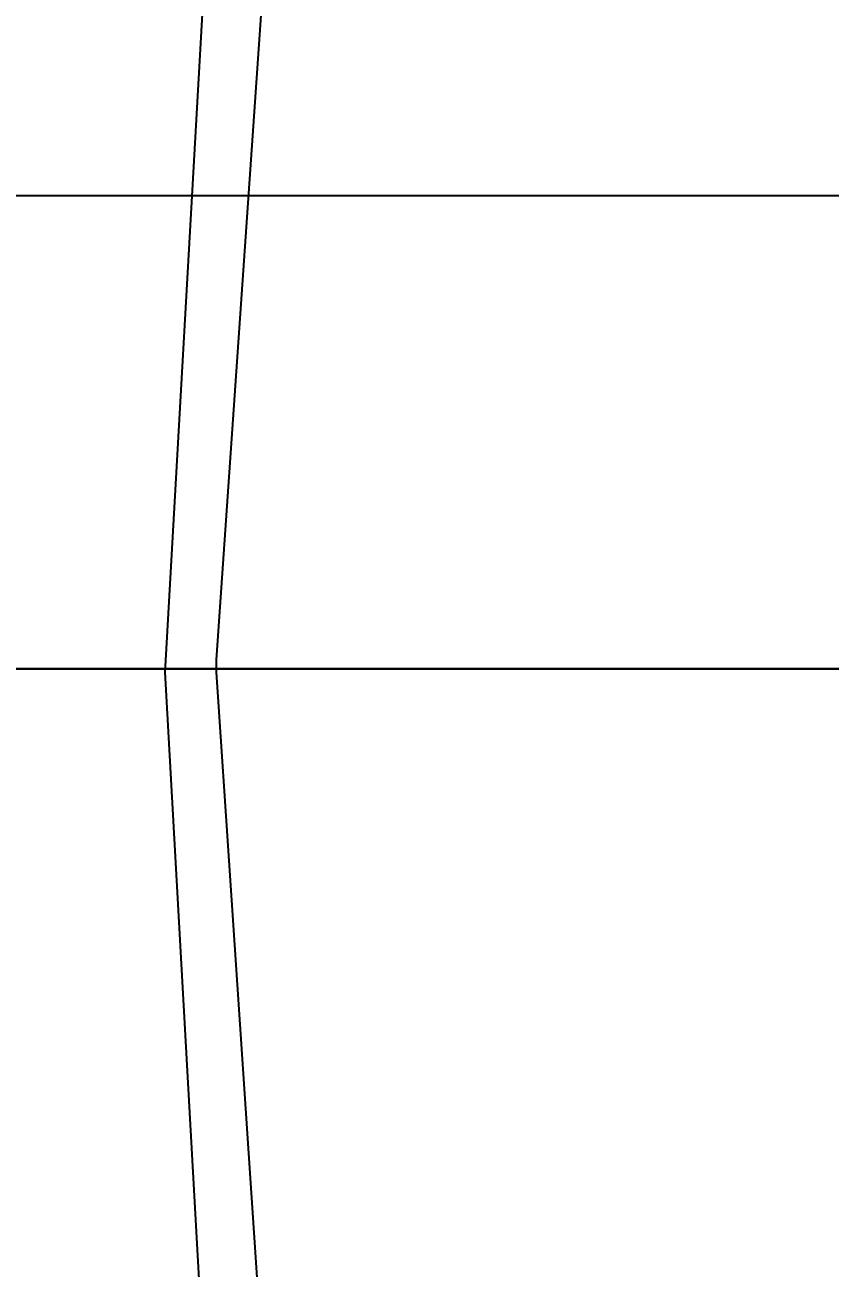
# Model space of a CAD drawing. Extents: x 11992 to 29481, y -6727 to 6811.
# Drawn here: x 19743.6 to 19784.7, y 4449.8 to 4513.3 of the extents above; entities that cross this region are included whole.
import ezdxf

# ---------------------------------------------------------------- set-up
doc = ezdxf.new("R2010")
doc.units = 0
doc.header["$MEASUREMENT"] = 0
doc.layers.get('0').update_dxf_attribs({"color": 8, "linetype": 'CONTINUOUS'})
doc.layers.get('Defpoints').update_dxf_attribs({"color": 8, "linetype": 'CONTINUOUS'})
doc.layers.add('zoylight 4标注', color=9, linetype='CONTINUOUS')
doc.layers.add('zoylight 5回路', color=4, linetype='CONTINUOUS')
doc.styles.add('CCD-DIM', font='archs.shx', dxfattribs={"width": 0.8})
doc.dimstyles.new('zoylight_DIM_40', dxfattribs={"dimscale": 40, "dimtxt": 1.9, "dimasz": 0.4, "dimexe": 0.5, "dimexo": 0.5, "dimgap": 0.5, "dimtad": 1, "dimdec": 0, "dimrnd": 5, "dimzin": 12, "dimdsep": 46, "dimtxsty": 'CCD-DIM', "dimblk": 'CCD_Dimension_Tick', "dimcen": 0.125, "dimclrd": 44, "dimclre": 44, "dimclrt": 50, "dimadec": 0, "dimazin": 0, "dimtfac": 1, "dimtdec": 0, "dimtmove": 2, "dimatfit": 3, "dimldrblk": 'CCD_Leader_Dot', "dimfxl": 0, "dimtvp": 1, "dimtolj": 1, "dimtzin": 0, "dimarcsym": 0})

# ---------------------------------------------------------------- blocks, each defined once
blk = doc.blocks.new('CCD_Dimension_Tick')
at = {"color": 0, "linetype": 'ByBlock'}
for p, q in [((-1.0906, 0), (0, 0)), ((0, 0), (1.0906, 0))]:
    blk.add_line(p, q, dxfattribs=at)
at = {"color": 0, "linetype": 'Continuous', "const_width": 0.6075}
blk.add_lwpolyline([(-0.6104, -0.6104), (0.6104, 0.6104)], dxfattribs=at)
blk = doc.blocks.new('*D51')
at = {"layer": 'Defpoints', "color": 0, "linetype": 'Continuous'}
for p in [(19109.618, 4504.542), (19109.618, 4430.548), (20098.936, 4430.548)]:
    blk.add_point(p, dxfattribs=at)
at = {"layer": 'zoylight 4标注', "color": 44, "linetype": 'Continuous', "lineweight": -2}
blk.add_line((19109.618, 4450.548), (19109.618, 4524.542), dxfattribs=at)
at = {"layer": 'zoylight 4标注', "color": 44, "lineweight": -2}
for p, q in [((20098.936, 4450.548), (20098.936, 4524.542)), ((20082.936, 4504.542), (19125.618, 4504.542))]:
    blk.add_line(p, q, dxfattribs=at)
at = {"layer": 'zoylight 4标注', "color": 44, "linetype": 'Continuous', "lineweight": -2, "xscale": 16, "yscale": 16, "zscale": 16}
for p, rotation in [((19109.618, 4504.542), 180.0000000015928), ((20098.936, 4504.542), 1.592805887185023e-09)]:
    blk.add_blockref('CCD_Dimension_Tick', p, dxfattribs=dict(at, rotation=rotation))
at = {"layer": 'zoylight 4标注', "color": 50, "linetype": 'Continuous', "insert": (19604.277, 4562.542), "char_height": 76, "attachment_point": 5, "rotation": 0, "style": 'CCD-DIM'}
blk.add_mtext('\\A1;990', dxfattribs=at)
blk = doc.blocks.new('CCD_Leader_Dot')
at = {"color": 0, "linetype": 'ByBlock'}
blk.add_line((-5, 0), (-10, 0), dxfattribs=at)
at = {"color": 0, "linetype": 'ByBlock', "const_width": 5}
blk.add_lwpolyline([(-2.5, 0, 1), (2.5, 0, 1)], format="xyb", close=True, dxfattribs=at)

msp = doc.modelspace()

# ---------------------------------------------------------------- linework, layer by layer
for p, q in [((19756.605, 4527.992, -1596.241), (19753.324, 4480.831, -1596.241)), ((19753.219, 4524.679, -1596.241), (19750.705, 4480.211, -1596.241)), ((19753.324, 4480.831, -1596.241), (19753.324, 4480.792, -1596.241)), ((19753.324, 4480.792, -1596.241), (19753.324, 4480.745, -1596.241)), ((19753.324, 4480.745, -1596.241), (19753.324, 4480.691, -1596.241)), ((19753.324, 4480.691, -1596.241), (19753.324, 4480.632, -1596.241)), ((19753.324, 4480.632, -1596.241), (19753.324, 4480.571, -1596.241)), ((19629.457, 4480.385, -1597.465), (20062.73, 4480.384, -1597.465)), ((19669.042, 4480.385, -1615.311), (20062.73, 4480.384, -1615.311)), ((19690.728, 4480.385, -1968.176), (19753.464, 4480.385, -2263.145)), ((19694.552, 4480.385, -1965.454), (19761.56, 4480.385, -2250.191)), ((19732.122, 4480.385, -1968.21), (19761.56, 4480.385, -2250.191)), ((19764.437, 4480.385, -2075.714), (19734.843, 4480.385, -1978.045)), ((19767.21, 4480.385, -2074.905), (19734.895, 4480.385, -1967.401)), ((19753.774, 4480.385, -1626.319), (19737.237, 4480.385, -1764.243)), ((19756.616, 4480.385, -1626.56), (19740.08, 4480.385, -1764.57)), ((19743.76, 4480.385, -1607.616), (19743.755, 4480.385, -1608.776)), ((19743.755, 4480.385, -1608.776), (19743.77, 4480.385, -1609.876)), ((19743.766, 4480.385, -1606.406), (19743.76, 4480.385, -1607.616)), ((19743.771, 4480.385, -1605.06), (19743.766, 4480.385, -1606.406)), ((19743.77, 4480.385, -1609.876), (19743.824, 4480.385, -1610.904)), ((19743.795, 4480.385, -1603.516), (19743.771, 4480.385, -1605.06)), ((19743.856, 4480.385, -1601.834), (19743.795, 4480.385, -1603.516)), ((19743.824, 4480.385, -1610.904), (19743.939, 4480.385, -1611.851)), ((19743.967, 4480.385, -1600.075), (19743.856, 4480.385, -1601.834)), ((19743.939, 4480.385, -1611.851), (19744.132, 4480.385, -1612.706)), ((19743.939, 4480.385, -1615.311), (19744.169, 4480.385, -1616.974)), ((19744.146, 4480.385, -1598.298), (19743.967, 4480.385, -1600.075)), ((19744.132, 4480.385, -1612.706), (19744.423, 4480.385, -1613.458)), ((19744.407, 4480.385, -1596.564), (19744.146, 4480.385, -1598.298)), ((19744.169, 4480.385, -1616.974), (19744.533, 4480.385, -1618.625)), ((19744.767, 4480.385, -1594.931), (19744.407, 4480.385, -1596.564)), ((19744.423, 4480.385, -1613.458), (19744.832, 4480.385, -1614.097)), ((19744.533, 4480.385, -1618.625), (19745.021, 4480.385, -1620.248)), ((19745.241, 4480.385, -1593.461), (19744.767, 4480.385, -1594.931)), ((19744.832, 4480.385, -1614.097), (19745.379, 4480.385, -1614.613)), ((19745.021, 4480.385, -1620.248), (19745.623, 4480.385, -1621.823)), ((19745.844, 4480.385, -1592.213), (19745.241, 4480.385, -1593.461)), ((19745.379, 4480.385, -1614.613), (19746.082, 4480.385, -1614.994)), ((19745.623, 4480.385, -1621.823), (19746.327, 4480.385, -1623.334)), ((19746.593, 4480.385, -1591.248), (19745.844, 4480.385, -1592.213)), ((19746.082, 4480.385, -1614.994), (19746.962, 4480.385, -1615.23)), ((19746.327, 4480.385, -1623.334), (19747.123, 4480.385, -1624.764)), ((19747.502, 4480.385, -1590.624), (19746.593, 4480.385, -1591.248)), ((19746.962, 4480.385, -1615.23), (19748.037, 4480.385, -1615.311)), ((19747.123, 4480.385, -1624.764), (19748, 4480.385, -1626.093)), ((19748.589, 4480.385, -1590.403), (19747.502, 4480.385, -1590.624)), ((19748, 4480.385, -1626.093), (19748.949, 4480.385, -1627.305)), ((19748.796, 4480.385, -1615.311), (19748.86, 4480.385, -1615.719)), ((19748.86, 4480.385, -1615.719), (19748.932, 4480.385, -1616.122)), ((19748.932, 4480.385, -1616.122), (19749.011, 4480.385, -1616.521)), ((19748.949, 4480.385, -1627.305), (19749.958, 4480.385, -1628.382)), ((19749.011, 4480.385, -1616.521), (19749.097, 4480.385, -1616.915)), ((19749.097, 4480.385, -1616.915), (19749.191, 4480.385, -1617.305)), ((19749.191, 4480.385, -1617.305), (19749.291, 4480.385, -1617.688)), ((19749.291, 4480.385, -1617.688), (19749.397, 4480.385, -1618.067)), ((19749.397, 4480.385, -1618.067), (19749.51, 4480.385, -1618.439)), ((19749.51, 4480.385, -1618.439), (19749.629, 4480.385, -1618.804)), ((19749.629, 4480.385, -1618.804), (19749.753, 4480.385, -1619.163)), ((19749.753, 4480.385, -1619.163), (19749.883, 4480.385, -1619.514)), ((19749.883, 4480.385, -1619.514), (19750.018, 4480.385, -1619.858)), ((19749.958, 4480.385, -1628.382), (19751.016, 4480.385, -1629.306)), ((19750.018, 4480.385, -1619.858), (19750.263, 4480.385, -1620.425)), ((19750.263, 4480.385, -1620.425), (19750.522, 4480.385, -1620.969)), ((19750.522, 4480.385, -1620.969), (19750.794, 4480.385, -1621.491)), ((19750.705, 4480.211, -1596.241), (19753.195, 4435.733, -1596.241)), ((19750.838, 4480.385, -2270.83), (19750.759, 4480.385, -2272.033)), ((19750.759, 4480.385, -2272.033), (19750.838, 4480.385, -2273.251)), ((19750.794, 4480.385, -1621.491), (19751.078, 4480.385, -1621.99)), ((19751.067, 4480.385, -2269.676), (19750.838, 4480.385, -2270.83)), ((19750.838, 4480.385, -2273.251), (19751.067, 4480.385, -2274.419)), ((19751.016, 4480.385, -1629.306), (19752.114, 4480.385, -1630.059)), ((19751.437, 4480.385, -2268.58), (19751.067, 4480.385, -2269.676)), ((19751.067, 4480.385, -2274.419), (19751.437, 4480.385, -2275.525)), ((19751.078, 4480.385, -1621.99), (19751.373, 4480.385, -1622.466)), ((19751.373, 4480.385, -1622.466), (19751.677, 4480.385, -1622.918)), ((19751.936, 4480.385, -2267.554), (19751.437, 4480.385, -2268.58)), ((19751.437, 4480.385, -2275.525), (19751.936, 4480.385, -2276.56)), ((19751.677, 4480.385, -1622.918), (19751.988, 4480.385, -1623.347)), ((19752.556, 4480.385, -2266.609), (19751.936, 4480.385, -2267.554)), ((19751.936, 4480.385, -2276.56), (19752.556, 4480.385, -2277.512)), ((19751.988, 4480.385, -1623.347), (19752.306, 4480.385, -1623.75)), ((19752.114, 4480.385, -1630.059), (19753.24, 4480.385, -1630.625)), ((19752.306, 4480.385, -1623.75), (19752.63, 4480.385, -1624.129)), ((19753.285, 4480.385, -2265.754), (19752.556, 4480.385, -2266.609)), ((19752.556, 4480.385, -2277.512), (19753.285, 4480.385, -2278.372)), ((19752.63, 4480.385, -1624.129), (19752.957, 4480.385, -1624.483)), ((19752.957, 4480.385, -1624.483), (19753.287, 4480.385, -1624.811)), ((19754.113, 4480.385, -2265.002), (19753.285, 4480.385, -2265.754)), ((19753.285, 4480.385, -2278.372), (19754.113, 4480.385, -2279.128)), ((19753.287, 4480.385, -1624.811), (19753.618, 4480.385, -1625.112)), ((19753.324, 4480.571, -1596.241), (19753.324, 4480.509, -1596.241)), ((19753.324, 4480.509, -1596.241), (19753.324, 4480.447, -1596.241)), ((19753.324, 4480.447, -1596.241), (19753.324, 4480.387, -1596.241)), ((19753.324, 4480.387, -1596.241), (19753.324, 4480.333, -1596.241)), ((19753.324, 4480.333, -1596.241), (19753.324, 4480.284, -1596.241)), ((19753.324, 4480.284, -1596.241), (19753.324, 4480.243, -1596.241)), ((19753.324, 4480.243, -1596.241), (19753.324, 4480.211, -1596.241)), ((19753.324, 4480.211, -1596.241), (19756.5, 4433.026, -1596.241)), ((19776.58, 4480.384, -2430.508), (19753.464, 4480.384, -2430.508)), ((19753.464, 4480.384, -2430.508), (19753.464, 4480.384, -2440.429)), ((19775.909, 4480.384, -2440.429), (19753.464, 4480.384, -2440.429)), ((19753.595, 4480.385, -1607.616), (19753.59, 4480.385, -1608.776)), ((19753.59, 4480.385, -1608.776), (19753.605, 4480.385, -1609.876)), ((19753.601, 4480.385, -1606.406), (19753.595, 4480.385, -1607.616)), ((19753.606, 4480.385, -1605.06), (19753.601, 4480.385, -1606.406)), ((19753.605, 4480.385, -1609.876), (19753.661, 4480.385, -1610.904)), ((19753.631, 4480.385, -1603.516), (19753.606, 4480.385, -1605.06)), ((19753.618, 4480.385, -1625.112), (19753.656, 4480.385, -1625.134)), ((19753.691, 4480.385, -1601.834), (19753.631, 4480.385, -1603.516)), ((19753.656, 4480.385, -1625.134), (19753.693, 4480.385, -1625.156)), ((19753.661, 4480.385, -1610.904), (19753.776, 4480.385, -1611.851)), ((19753.804, 4480.385, -1600.075), (19753.691, 4480.385, -1601.834)), ((19753.693, 4480.385, -1625.156), (19753.729, 4480.385, -1625.177)), ((19753.729, 4480.385, -1625.177), (19753.764, 4480.385, -1625.199)), ((19753.764, 4480.385, -1625.199), (19753.798, 4480.385, -1625.222)), ((19753.802, 4480.385, -1626.076), (19753.774, 4480.385, -1626.319)), ((19753.776, 4480.385, -1611.851), (19753.97, 4480.385, -1612.706)), ((19753.798, 4480.385, -1625.222), (19753.832, 4480.385, -1625.244)), ((19753.858, 4480.385, -1625.834), (19753.802, 4480.385, -1626.076)), ((19753.983, 4480.385, -1598.298), (19753.804, 4480.385, -1600.075)), ((19753.832, 4480.385, -1625.244), (19753.865, 4480.385, -1625.267)), ((19753.941, 4480.385, -1625.594), (19753.858, 4480.385, -1625.834)), ((19753.865, 4480.385, -1625.267), (19753.898, 4480.385, -1625.29)), ((19753.898, 4480.385, -1625.29), (19753.931, 4480.385, -1625.314)), ((19753.931, 4480.385, -1625.314), (19753.964, 4480.385, -1625.338)), ((19754.047, 4480.385, -1625.358), (19753.941, 4480.385, -1625.594)), ((19753.964, 4480.385, -1625.338), (19753.998, 4480.385, -1625.362)), ((19753.97, 4480.385, -1612.706), (19754.262, 4480.385, -1613.458)), ((19754.245, 4480.385, -1596.564), (19753.983, 4480.385, -1598.298)), ((19753.998, 4480.385, -1625.362), (19754.032, 4480.385, -1625.388)), ((19754.175, 4480.385, -1625.13), (19754.047, 4480.385, -1625.358)), ((19755.031, 4480.385, -2264.362), (19754.113, 4480.385, -2265.002)), ((19754.113, 4480.385, -2279.128), (19755.031, 4480.385, -2279.77)), ((19754.323, 4480.385, -1624.912), (19754.175, 4480.385, -1625.13)), ((19754.606, 4480.385, -1594.931), (19754.245, 4480.385, -1596.564)), ((19754.262, 4480.385, -1613.458), (19754.673, 4480.385, -1614.097)), ((19754.487, 4480.385, -1624.707), (19754.323, 4480.385, -1624.912)), ((19754.666, 4480.385, -1624.516), (19754.487, 4480.385, -1624.707)), ((19755.082, 4480.385, -1593.461), (19754.606, 4480.385, -1594.931)), ((19754.856, 4480.385, -1624.344), (19754.666, 4480.385, -1624.516)), ((19754.673, 4480.385, -1614.097), (19755.222, 4480.385, -1614.613)), ((19755.057, 4480.385, -1624.192), (19754.856, 4480.385, -1624.344)), ((19756.028, 4480.385, -2263.845), (19755.031, 4480.385, -2264.362)), ((19755.031, 4480.385, -2279.77), (19756.028, 4480.385, -2280.288)), ((19755.265, 4480.385, -1624.062), (19755.057, 4480.385, -1624.192)), ((19755.687, 4480.385, -1592.213), (19755.082, 4480.385, -1593.461)), ((19755.222, 4480.385, -1614.613), (19755.928, 4480.385, -1614.994)), ((19755.479, 4480.385, -1623.958), (19755.265, 4480.385, -1624.062)), ((19755.845, 4480.385, -1623.827), (19755.479, 4480.385, -1623.958)), ((19756.439, 4480.385, -1591.248), (19755.687, 4480.385, -1592.213)), ((19756.215, 4480.385, -1623.749), (19755.845, 4480.385, -1623.827)), ((19755.928, 4480.385, -1614.994), (19756.811, 4480.385, -1615.23)), ((19757.093, 4480.385, -2263.463), (19756.028, 4480.385, -2263.845)), ((19756.028, 4480.385, -2280.288), (19757.093, 4480.385, -2280.671)), ((19756.047, 4480.385, -1631.503), (19757.857, 4480.385, -1631.655)), ((19756.586, 4480.385, -1623.724), (19756.215, 4480.385, -1623.749)), ((19757.352, 4480.385, -1590.624), (19756.439, 4480.385, -1591.248)), ((19756.954, 4480.385, -1623.749), (19756.586, 4480.385, -1623.724)), ((19756.616, 4480.385, -1626.56), (19757.071, 4480.385, -1626.584)), ((19756.811, 4480.385, -1615.23), (19757.891, 4480.385, -1615.311)), ((19757.313, 4480.385, -1623.822), (19756.954, 4480.385, -1623.749)), ((19757.071, 4480.385, -1626.584), (19757.484, 4480.385, -1626.597)), ((19758.217, 4480.385, -2263.226), (19757.093, 4480.385, -2263.463)), ((19757.093, 4480.385, -2280.671), (19758.217, 4480.385, -2280.908)), ((19757.66, 4480.385, -1623.941), (19757.313, 4480.385, -1623.822)), ((19758.442, 4480.385, -1590.403), (19757.352, 4480.385, -1590.624)), ((19757.484, 4480.385, -1626.597), (19757.858, 4480.385, -1626.599)), ((19757.99, 4480.385, -1624.105), (19757.66, 4480.385, -1623.941)), ((19757.857, 4480.385, -1631.655), (19759.631, 4480.385, -1631.471)), ((19757.858, 4480.385, -1626.599), (19758.197, 4480.385, -1626.59)), ((19758.299, 4480.385, -1624.312), (19757.99, 4480.385, -1624.105)), ((19758.197, 4480.385, -1626.59), (19758.506, 4480.385, -1626.569)), ((19759.389, 4480.385, -2263.145), (19758.217, 4480.385, -2263.226)), ((19758.217, 4480.385, -2280.908), (19759.389, 4480.384, -2280.99)), ((19758.582, 4480.385, -1624.559), (19758.299, 4480.385, -1624.312)), ((19758.413, 4480.385, -2262.714), (19758.391, 4480.385, -2263.145)), ((19758.439, 4480.385, -2262.284), (19758.413, 4480.385, -2262.714)), ((19758.468, 4480.385, -2261.855), (19758.439, 4480.385, -2262.284)), ((19758.5, 4480.385, -2261.427), (19758.468, 4480.385, -2261.855)), ((19758.535, 4480.385, -2261.002), (19758.5, 4480.385, -2261.427)), ((19758.506, 4480.385, -1626.569), (19758.788, 4480.385, -1626.538)), ((19758.573, 4480.385, -2260.578), (19758.535, 4480.385, -2261.002)), ((19758.615, 4480.385, -2260.158), (19758.573, 4480.385, -2260.578)), ((19758.835, 4480.385, -1624.845), (19758.582, 4480.385, -1624.559)), ((19758.659, 4480.385, -2259.741), (19758.615, 4480.385, -2260.158)), ((19758.708, 4480.385, -2259.327), (19758.659, 4480.385, -2259.741)), ((19815.097, 4480.384, -1965.884), (19758.683, 4480.385, -1631.59)), ((19758.759, 4480.385, -2258.918), (19758.708, 4480.385, -2259.327)), ((19758.814, 4480.385, -2258.514), (19758.759, 4480.385, -2258.918)), ((19758.788, 4480.385, -1626.538), (19759.048, 4480.385, -1626.496)), ((19758.872, 4480.385, -2258.115), (19758.814, 4480.385, -2258.514)), ((19759.054, 4480.385, -1625.168), (19758.835, 4480.385, -1624.845)), ((19758.935, 4480.385, -2257.739), (19758.872, 4480.385, -2258.115)), ((19759.002, 4480.385, -2257.368), (19758.935, 4480.385, -2257.739)), ((19759.074, 4480.385, -2257.003), (19759.002, 4480.385, -2257.368)), ((19759.048, 4480.385, -1626.496), (19759.289, 4480.385, -1626.443)), ((19759.235, 4480.385, -1625.526), (19759.054, 4480.385, -1625.168)), ((19759.151, 4480.385, -2256.642), (19759.074, 4480.385, -2257.003)), ((19759.23, 4480.385, -2256.287), (19759.151, 4480.385, -2256.642)), ((19759.314, 4480.385, -2255.936), (19759.23, 4480.385, -2256.287)), ((19759.562, 4480.385, -1626.353), (19759.235, 4480.385, -1625.526)), ((19759.289, 4480.385, -1626.443), (19759.515, 4480.385, -1626.38)), ((19759.401, 4480.385, -2255.589), (19759.314, 4480.385, -2255.936)), ((20062.73, 4480.384, -2263.145), (19759.389, 4480.385, -2263.145)), ((20097.06, 4480.384, -2280.99), (19759.389, 4480.384, -2280.99)), ((19759.49, 4480.385, -2255.246), (19759.401, 4480.385, -2255.589)), ((19759.582, 4480.385, -2254.908), (19759.49, 4480.385, -2255.246)), ((19759.515, 4480.385, -1626.38), (19759.731, 4480.385, -1626.307)), ((19759.677, 4480.385, -2254.572), (19759.582, 4480.385, -2254.908)), ((19759.631, 4480.385, -1631.471), (19761.351, 4480.385, -1630.969)), ((19759.773, 4480.385, -2254.241), (19759.677, 4480.385, -2254.572)), ((19759.731, 4480.385, -1626.307), (19759.941, 4480.385, -1626.223)), ((19759.872, 4480.385, -2253.912), (19759.773, 4480.385, -2254.241)), ((19759.977, 4480.385, -2253.572), (19759.872, 4480.385, -2253.912)), ((19759.941, 4480.385, -1626.223), (19760.147, 4480.385, -1626.129)), ((19760.089, 4480.385, -2253.239), (19759.977, 4480.385, -2253.572)), ((19760.206, 4480.385, -2252.914), (19760.089, 4480.385, -2253.239)), ((19760.147, 4480.385, -1626.129), (19760.435, 4480.385, -1625.983)), ((19760.329, 4480.385, -2252.595), (19760.206, 4480.385, -2252.914)), ((19760.458, 4480.385, -2252.282), (19760.329, 4480.385, -2252.595)), ((19760.435, 4480.385, -1625.983), (19760.722, 4480.385, -1625.821)), ((19760.593, 4480.385, -2251.974), (19760.458, 4480.385, -2252.282)), ((19760.736, 4480.385, -2251.67), (19760.593, 4480.385, -2251.974)), ((19760.722, 4480.385, -1625.821), (19761.008, 4480.385, -1625.643)), ((19760.885, 4480.385, -2251.37), (19760.736, 4480.385, -2251.67)), ((19761.042, 4480.385, -2251.073), (19760.885, 4480.385, -2251.37)), ((19761.008, 4480.385, -1625.643), (19761.292, 4480.385, -1625.448)), ((19761.206, 4480.385, -2250.777), (19761.042, 4480.385, -2251.073)), ((19761.379, 4480.385, -2250.484), (19761.206, 4480.385, -2250.777)), ((19761.292, 4480.385, -1625.448), (19761.573, 4480.385, -1625.236)), ((19761.351, 4480.385, -1630.969), (19762.998, 4480.385, -1630.168)), ((19761.56, 4480.385, -2250.191), (19761.379, 4480.385, -2250.484)), ((19817.749, 4480.384, -1964.696), (19761.457, 4480.385, -1630.917)), ((19761.659, 4480.385, -2250.052), (19761.56, 4480.385, -2250.191)), ((19761.573, 4480.385, -1625.236), (19761.852, 4480.385, -1625.007)), ((19761.76, 4480.385, -2249.911), (19761.659, 4480.385, -2250.052)), ((19761.863, 4480.385, -2249.769), (19761.76, 4480.385, -2249.911)), ((19761.852, 4480.385, -1625.007), (19762.129, 4480.385, -1624.761)), ((19761.968, 4480.385, -2249.627), (19761.863, 4480.385, -2249.769)), ((19762.075, 4480.384, -2249.486), (19761.968, 4480.385, -2249.627)), ((19762.186, 4480.384, -2249.347), (19762.075, 4480.384, -2249.486)), ((19762.129, 4480.385, -1624.761), (19762.402, 4480.385, -1624.496)), ((19762.301, 4480.384, -2249.211), (19762.186, 4480.384, -2249.347)), ((19762.421, 4480.384, -2249.078), (19762.301, 4480.384, -2249.211)), ((19762.402, 4480.385, -1624.496), (19762.671, 4480.385, -1624.213)), ((19762.546, 4480.384, -2248.951), (19762.421, 4480.384, -2249.078)), ((19762.676, 4480.384, -2248.829), (19762.546, 4480.384, -2248.951)), ((19762.671, 4480.385, -1624.213), (19762.937, 4480.385, -1623.912)), ((19762.812, 4480.384, -2248.713), (19762.676, 4480.384, -2248.829)), ((19762.955, 4480.384, -2248.606), (19762.812, 4480.384, -2248.713)), ((19762.937, 4480.385, -1623.912), (19763.198, 4480.385, -1623.592)), ((19762.995, 4480.384, -2248.54), (19762.955, 4480.384, -2248.606)), ((19763.038, 4480.384, -2248.479), (19762.995, 4480.384, -2248.54)), ((19762.998, 4480.385, -1630.168), (19764.556, 4480.385, -1629.088)), ((19763.082, 4480.384, -2248.423), (19763.038, 4480.384, -2248.479)), ((19763.129, 4480.384, -2248.372), (19763.082, 4480.384, -2248.423)), ((19763.168, 4480.384, -2262.439), (19763.127, 4480.384, -2263.145)), ((19763.176, 4480.384, -2248.324), (19763.129, 4480.384, -2248.372)), ((19763.229, 4480.384, -2261.705), (19763.168, 4480.384, -2262.439)), ((19763.224, 4480.384, -2248.279), (19763.176, 4480.384, -2248.324)), ((19763.198, 4480.385, -1623.592), (19763.455, 4480.385, -1623.253)), ((19763.273, 4480.384, -2248.238), (19763.224, 4480.384, -2248.279)), ((19763.309, 4480.384, -2260.955), (19763.229, 4480.384, -2261.705)), ((19763.321, 4480.384, -2248.198), (19763.273, 4480.384, -2248.238)), ((19763.405, 4480.384, -2260.197), (19763.309, 4480.384, -2260.955)), ((19763.369, 4480.384, -2248.161), (19763.321, 4480.384, -2248.198)), ((19763.416, 4480.384, -2248.125), (19763.369, 4480.384, -2248.161)), ((19763.515, 4480.384, -2259.442), (19763.405, 4480.384, -2260.197)), ((19763.462, 4480.384, -2248.09), (19763.416, 4480.384, -2248.125)), ((19763.448, 4480.385, -1607.616), (19763.443, 4480.385, -1608.776)), ((19763.443, 4480.385, -1608.776), (19763.458, 4480.385, -1609.876)), ((19763.455, 4480.385, -1606.406), (19763.448, 4480.385, -1607.616)), ((19763.459, 4480.385, -1605.06), (19763.455, 4480.385, -1606.406)), ((19763.455, 4480.385, -1623.253), (19763.715, 4480.385, -1622.899)), ((19763.458, 4480.385, -1609.876), (19763.513, 4480.385, -1610.904)), ((19763.483, 4480.385, -1603.516), (19763.459, 4480.385, -1605.06)), ((19763.506, 4480.384, -2248.056), (19763.462, 4480.384, -2248.09)), ((19763.542, 4480.385, -1601.834), (19763.483, 4480.385, -1603.516)), ((19763.513, 4480.385, -1610.904), (19763.627, 4480.385, -1611.851)), ((19763.638, 4480.384, -2258.701), (19763.515, 4480.384, -2259.442)), ((19763.652, 4480.385, -1600.075), (19763.542, 4480.385, -1601.834)), ((19763.627, 4480.385, -1611.851), (19763.82, 4480.385, -1612.706)), ((19763.771, 4480.384, -2257.982), (19763.638, 4480.384, -2258.701)), ((19763.828, 4480.385, -1598.298), (19763.652, 4480.385, -1600.075)), ((19763.715, 4480.385, -1622.899), (19763.969, 4480.385, -1622.528)), ((19763.912, 4480.384, -2257.296), (19763.771, 4480.384, -2257.982)), ((19763.82, 4480.385, -1612.706), (19764.112, 4480.385, -1613.458)), ((19764.087, 4480.385, -1596.564), (19763.828, 4480.385, -1598.298)), ((19764.06, 4480.384, -2256.653), (19763.912, 4480.384, -2257.296)), ((19763.969, 4480.385, -1622.528), (19764.216, 4480.385, -1622.141)), ((19764.212, 4480.384, -2256.063), (19764.06, 4480.384, -2256.653)), ((19764.445, 4480.385, -1594.931), (19764.087, 4480.385, -1596.564)), ((19764.112, 4480.385, -1613.458), (19764.521, 4480.385, -1614.097)), ((19764.367, 4480.384, -2255.537), (19764.212, 4480.384, -2256.063)), ((19764.216, 4480.385, -1622.141), (19764.456, 4480.385, -1621.737)), ((19764.523, 4480.384, -2255.083), (19764.367, 4480.384, -2255.537)), ((19812.702, 4480.384, -2252.947), (19764.402, 4480.385, -2075.611)), ((19764.917, 4480.385, -1593.461), (19764.445, 4480.385, -1594.931)), ((19764.456, 4480.385, -1621.737), (19764.688, 4480.385, -1621.317)), ((19764.521, 4480.385, -1614.097), (19765.067, 4480.385, -1614.613)), ((19764.523, 4480.384, -2255.083), (19764.65, 4480.384, -2255.397)), ((19764.556, 4480.385, -1629.088), (19766.006, 4480.385, -1627.748)), ((19764.65, 4480.384, -2255.397), (19764.813, 4480.384, -2255.684)), ((19764.688, 4480.385, -1621.317), (19764.91, 4480.385, -1620.882)), ((19764.813, 4480.384, -2255.684), (19765.009, 4480.384, -2255.94)), ((19764.91, 4480.385, -1620.882), (19765.122, 4480.385, -1620.432)), ((19765.518, 4480.385, -1592.213), (19764.917, 4480.385, -1593.461)), ((19765.009, 4480.384, -2255.94), (19765.234, 4480.384, -2256.165)), ((19765.067, 4480.385, -1614.613), (19765.771, 4480.385, -1614.994)), ((19765.122, 4480.385, -1620.432), (19765.324, 4480.385, -1619.968)), ((19765.234, 4480.384, -2256.165), (19765.483, 4480.384, -2256.357)), ((19765.324, 4480.385, -1619.968), (19765.513, 4480.385, -1619.491)), ((19765.483, 4480.384, -2256.357), (19765.754, 4480.384, -2256.513)), ((19765.513, 4480.385, -1619.491), (19765.691, 4480.385, -1619)), ((19766.265, 4480.385, -1591.248), (19765.518, 4480.385, -1592.213)), ((19765.691, 4480.385, -1619), (19765.854, 4480.385, -1618.497)), ((19765.754, 4480.384, -2256.513), (19766.042, 4480.384, -2256.632)), ((19765.771, 4480.385, -1614.994), (19766.65, 4480.385, -1615.23)), ((19766.013, 4480.384, -2246.906), (19765.832, 4480.384, -2246.953)), ((19765.854, 4480.385, -1618.497), (19766.004, 4480.385, -1617.982)), ((19766.004, 4480.385, -1617.982), (19766.067, 4480.385, -1617.772)), ((19766.006, 4480.385, -1627.748), (19767.33, 4480.385, -1626.167)), ((19766.194, 4480.384, -2246.867), (19766.013, 4480.384, -2246.906)), ((19766.042, 4480.384, -2256.632), (19766.343, 4480.384, -2256.711)), ((19766.067, 4480.385, -1617.772), (19766.129, 4480.385, -1617.558)), ((19766.129, 4480.385, -1617.558), (19766.188, 4480.385, -1617.339)), ((19766.188, 4480.385, -1617.339), (19766.245, 4480.385, -1617.117)), ((19766.375, 4480.384, -2246.836), (19766.194, 4480.384, -2246.867)), ((19766.245, 4480.385, -1617.117), (19766.3, 4480.385, -1616.892)), ((19767.174, 4480.385, -1590.624), (19766.265, 4480.385, -1591.248)), ((19766.3, 4480.385, -1616.892), (19766.353, 4480.385, -1616.666)), ((19766.343, 4480.384, -2256.711), (19766.654, 4480.384, -2256.75)), ((19766.353, 4480.385, -1616.666), (19766.403, 4480.385, -1616.438)), ((19766.557, 4480.384, -2246.813), (19766.375, 4480.384, -2246.836)), ((19766.403, 4480.385, -1616.438), (19766.452, 4480.385, -1616.21)), ((19766.452, 4480.385, -1616.21), (19766.498, 4480.385, -1615.983)), ((19766.498, 4480.385, -1615.983), (19766.542, 4480.385, -1615.757)), ((19766.542, 4480.385, -1615.757), (19766.584, 4480.385, -1615.533)), ((19767.107, 4480.384, -2251.73), (19766.555, 4480.384, -2251.913)), ((19766.74, 4480.384, -2246.797), (19766.557, 4480.384, -2246.813)), ((19766.584, 4480.385, -1615.533), (19766.624, 4480.385, -1615.311)), ((19766.65, 4480.385, -1615.23), (19767.726, 4480.385, -1615.311)), ((19766.654, 4480.384, -2256.75), (19766.971, 4480.384, -2256.745)), ((19766.923, 4480.384, -2246.789), (19766.74, 4480.384, -2246.797)), ((19767.108, 4480.384, -2246.788), (19766.923, 4480.384, -2246.789)), ((19766.971, 4480.384, -2256.745), (19767.289, 4480.384, -2256.695)), ((19767.657, 4480.384, -2251.793), (19767.107, 4480.384, -2251.73)), ((19767.294, 4480.384, -2246.795), (19767.108, 4480.384, -2246.788)), ((19768.26, 4480.385, -1590.403), (19767.174, 4480.385, -1590.624)), ((19815.337, 4480.384, -2251.776), (19767.21, 4480.385, -2074.905)), ((19767.244, 4480.385, -2075.473), (19767.244, 4480.385, -2075.49)), ((19767.244, 4480.385, -2075.439), (19767.244, 4480.385, -2075.473)), ((19767.289, 4480.384, -2256.695), (19767.606, 4480.384, -2256.599)), ((19767.481, 4480.384, -2246.807), (19767.294, 4480.384, -2246.795)), ((19767.33, 4480.385, -1626.167), (19768.51, 4480.385, -1624.363)), ((19767.67, 4480.384, -2246.827), (19767.481, 4480.384, -2246.807)), ((19767.606, 4480.384, -2256.599), (19767.822, 4480.384, -2256.5)), ((19768.199, 4480.384, -2252.089), (19767.657, 4480.384, -2251.793)), ((19767.861, 4480.384, -2246.852), (19767.67, 4480.384, -2246.827)), ((19767.822, 4480.384, -2256.5), (19768.028, 4480.384, -2256.378)), ((19768.054, 4480.384, -2246.884), (19767.861, 4480.384, -2246.852)), ((19768.028, 4480.384, -2256.378), (19768.224, 4480.384, -2256.234)), ((19768.297, 4480.384, -2246.922), (19768.054, 4480.384, -2246.884)), ((19768.726, 4480.384, -2252.605), (19768.199, 4480.384, -2252.089)), ((19768.224, 4480.384, -2256.234), (19768.407, 4480.384, -2256.071)), ((19768.535, 4480.384, -2246.97), (19768.297, 4480.384, -2246.922)), ((19768.407, 4480.384, -2256.071), (19768.576, 4480.384, -2255.89)), ((19768.51, 4480.385, -1624.363), (19769.528, 4480.385, -1622.357)), ((19768.767, 4480.384, -2247.025), (19768.535, 4480.384, -2246.97)), ((19768.576, 4480.384, -2255.89), (19768.728, 4480.384, -2255.695)), ((19769.232, 4480.384, -2253.329), (19768.726, 4480.384, -2252.605)), ((19768.728, 4480.384, -2255.695), (19768.862, 4480.384, -2255.486)), ((19768.993, 4480.384, -2247.088), (19768.767, 4480.384, -2247.025)), ((19768.862, 4480.384, -2255.486), (19768.975, 4480.384, -2255.267)), ((19768.975, 4480.384, -2255.267), (19769.067, 4480.384, -2255.039)), ((19769.214, 4480.384, -2247.159), (19768.993, 4480.384, -2247.088)), ((19769.067, 4480.384, -2255.039), (19769.135, 4480.384, -2254.805)), ((19769.135, 4480.384, -2254.805), (19769.177, 4480.384, -2254.566)), ((19769.177, 4480.384, -2254.566), (19769.191, 4480.384, -2254.325)), ((19769.225, 4480.384, -2253.291), (19769.191, 4480.384, -2254.325)), ((19769.43, 4480.384, -2247.237), (19769.214, 4480.384, -2247.159)), ((19769.71, 4480.384, -2254.248), (19769.232, 4480.384, -2253.329)), ((19769.639, 4480.384, -2247.322), (19769.43, 4480.384, -2247.237)), ((19769.528, 4480.385, -1622.357), (19770.366, 4480.385, -1620.167)), ((19769.841, 4480.384, -2247.415), (19769.639, 4480.384, -2247.322)), ((19770.153, 4480.384, -2255.349), (19769.71, 4480.384, -2254.248)), ((19770.038, 4480.384, -2247.514), (19769.841, 4480.384, -2247.415)), ((19770.227, 4480.384, -2247.619), (19770.038, 4480.384, -2247.514)), ((19770.557, 4480.384, -2256.619), (19770.153, 4480.384, -2255.349)), ((19770.41, 4480.384, -2247.731), (19770.227, 4480.384, -2247.619)), ((19770.366, 4480.385, -1620.167), (19771.006, 4480.385, -1617.812)), ((19770.586, 4480.384, -2247.849), (19770.41, 4480.384, -2247.731)), ((19770.913, 4480.384, -2258.047), (19770.557, 4480.384, -2256.619)), ((19770.854, 4480.384, -2248.009), (19770.586, 4480.384, -2247.849)), ((19771.106, 4480.384, -2248.18), (19770.854, 4480.384, -2248.009)), ((19771.216, 4480.384, -2259.619), (19770.913, 4480.384, -2258.047)), ((19771.006, 4480.385, -1617.812), (19771.43, 4480.385, -1615.311)), ((19771.343, 4480.384, -2248.361), (19771.106, 4480.384, -2248.18)), ((19771.46, 4480.384, -2261.322), (19771.216, 4480.384, -2259.619)), ((19771.567, 4480.384, -2248.55), (19771.343, 4480.384, -2248.361)), ((19771.637, 4480.384, -2263.145), (19771.46, 4480.384, -2261.322)), ((19771.779, 4480.384, -2248.747), (19771.567, 4480.384, -2248.55)), ((19771.689, 4480.385, -2132.438), (19771.789, 4480.385, -2132.471)), ((19771.689, 4480.385, -2132.438), (19771.789, 4480.385, -2132.471)), ((19771.979, 4480.384, -2248.951), (19771.779, 4480.384, -2248.747)), ((19771.789, 4480.385, -2132.471), (19771.901, 4480.385, -2132.501)), ((19771.789, 4480.385, -2132.471), (19771.901, 4480.385, -2132.501)), ((19771.901, 4480.385, -2132.501), (19772.021, 4480.385, -2132.528)), ((19771.901, 4480.385, -2132.501), (19772.021, 4480.385, -2132.528)), ((19771.999, 4480.385, -2122.904), (19771.913, 4480.385, -2122.93)), ((19771.999, 4480.385, -2122.904), (19771.913, 4480.385, -2122.93)), ((19772.169, 4480.384, -2249.16), (19771.979, 4480.384, -2248.951)), ((19772.094, 4480.385, -2122.878), (19771.999, 4480.385, -2122.904)), ((19772.094, 4480.385, -2122.878), (19771.999, 4480.385, -2122.904)), ((19772.021, 4480.385, -2132.528), (19772.148, 4480.385, -2132.552)), ((19772.021, 4480.385, -2132.528), (19772.148, 4480.385, -2132.552)), ((19772.196, 4480.385, -2122.853), (19772.094, 4480.385, -2122.878)), ((19772.196, 4480.385, -2122.853), (19772.094, 4480.385, -2122.878)), ((19772.148, 4480.385, -2132.552), (19772.279, 4480.385, -2132.574)), ((19772.148, 4480.385, -2132.552), (19772.279, 4480.385, -2132.574)), ((19772.349, 4480.384, -2249.374), (19772.169, 4480.384, -2249.16)), ((19772.302, 4480.385, -2122.83), (19772.196, 4480.385, -2122.853)), ((19772.302, 4480.385, -2122.83), (19772.196, 4480.385, -2122.853)), ((19772.279, 4480.385, -2132.574), (19772.412, 4480.385, -2132.593)), ((19772.279, 4480.385, -2132.574), (19772.412, 4480.385, -2132.593)), ((19772.412, 4480.385, -2122.808), (19772.302, 4480.385, -2122.83)), ((19772.412, 4480.385, -2122.808), (19772.302, 4480.385, -2122.83)), ((19772.521, 4480.384, -2249.592), (19772.349, 4480.384, -2249.374)), ((19772.524, 4480.385, -2122.787), (19772.412, 4480.385, -2122.808)), ((19772.412, 4480.385, -2132.593), (19772.545, 4480.385, -2132.609)), ((19772.524, 4480.385, -2122.787), (19772.412, 4480.385, -2122.808)), ((19772.412, 4480.385, -2132.593), (19772.545, 4480.385, -2132.609)), ((19772.686, 4480.384, -2249.813), (19772.521, 4480.384, -2249.592)), ((19772.636, 4480.385, -2122.769), (19772.524, 4480.385, -2122.787)), ((19772.636, 4480.385, -2122.769), (19772.524, 4480.385, -2122.787)), ((19772.545, 4480.385, -2132.609), (19772.676, 4480.385, -2132.622)), ((19772.545, 4480.385, -2132.609), (19772.676, 4480.385, -2132.622)), ((19772.746, 4480.385, -2122.753), (19772.636, 4480.385, -2122.769)), ((19772.746, 4480.385, -2122.753), (19772.636, 4480.385, -2122.769)), ((19772.676, 4480.385, -2132.622), (19772.803, 4480.385, -2132.632)), ((19772.676, 4480.385, -2132.622), (19772.803, 4480.385, -2132.632)), ((19772.844, 4480.384, -2250.036), (19772.686, 4480.384, -2249.813)), ((19772.852, 4480.385, -2122.74), (19772.746, 4480.385, -2122.753)), ((19772.852, 4480.385, -2122.74), (19772.746, 4480.385, -2122.753)), ((19772.803, 4480.385, -2132.632), (19772.923, 4480.385, -2132.639)), ((19772.803, 4480.385, -2132.632), (19772.923, 4480.385, -2132.639)), ((19772.997, 4480.384, -2250.26), (19772.844, 4480.384, -2250.036)), ((19772.954, 4480.385, -2122.731), (19772.852, 4480.385, -2122.74)), ((19772.954, 4480.385, -2122.731), (19772.852, 4480.385, -2122.74)), ((19772.923, 4480.385, -2132.639), (19773.034, 4480.385, -2132.643)), ((19772.923, 4480.385, -2132.639), (19773.034, 4480.385, -2132.643)), ((19773.049, 4480.385, -2122.725), (19772.954, 4480.385, -2122.731)), ((19773.049, 4480.385, -2122.725), (19772.954, 4480.385, -2122.731)), ((19773.137, 4480.384, -2250.482), (19772.997, 4480.384, -2250.26)), ((19773.034, 4480.385, -2132.643), (19773.135, 4480.385, -2132.645)), ((19773.034, 4480.385, -2132.643), (19773.135, 4480.385, -2132.645)), ((19773.135, 4480.385, -2122.723), (19773.049, 4480.385, -2122.725)), ((19773.135, 4480.385, -2122.723), (19773.049, 4480.385, -2122.725)), ((19773.135, 4480.385, -2122.723), (19773.086, 4480.385, -2122.002)), ((19773.086, 4480.385, -2122.002), (19773.174, 4480.385, -2121.197)), ((19773.118, 4480.385, -2132.645), (19773.626, 4480.385, -2141.654)), ((19773.118, 4480.385, -2122.723), (19781.834, 4480.384, -2122.723)), ((19784.16, 4480.384, -2132.645), (19773.118, 4480.385, -2132.645)), ((19773.135, 4480.385, -2132.645), (19784.16, 4480.384, -2132.645)), ((19781.834, 4480.384, -2122.723), (19773.135, 4480.385, -2122.723)), ((19773.271, 4480.384, -2250.703), (19773.137, 4480.384, -2250.482)), ((19773.174, 4480.385, -2121.197), (19773.387, 4480.385, -2120.323)), ((19773.4, 4480.384, -2250.922), (19773.271, 4480.384, -2250.703)), ((19773.387, 4480.385, -2120.323), (19773.718, 4480.385, -2119.399)), ((19773.524, 4480.384, -2251.14), (19773.4, 4480.384, -2250.922)), ((19773.644, 4480.384, -2251.359), (19773.524, 4480.384, -2251.14)), ((19773.626, 4480.385, -2141.654), (19774.463, 4480.384, -2151.65)), ((19773.76, 4480.384, -2251.578), (19773.644, 4480.384, -2251.359)), ((19773.718, 4480.385, -2119.399), (19774.154, 4480.385, -2118.441)), ((19773.872, 4480.384, -2251.798), (19773.76, 4480.384, -2251.578)), ((19773.981, 4480.384, -2252.021), (19773.872, 4480.384, -2251.798)), ((19774.088, 4480.384, -2252.246), (19773.981, 4480.384, -2252.021)), ((19774.192, 4480.384, -2252.475), (19774.088, 4480.384, -2252.246)), ((19774.154, 4480.385, -2118.441), (19774.687, 4480.385, -2117.466)), ((19774.293, 4480.384, -2252.709), (19774.192, 4480.384, -2252.475)), ((19774.393, 4480.384, -2252.947), (19774.293, 4480.384, -2252.709)), ((19774.504, 4480.384, -2253.259), (19774.393, 4480.384, -2252.947)), ((19774.463, 4480.384, -2151.65), (19775.598, 4480.384, -2162.428)), ((19774.612, 4480.384, -2253.573), (19774.504, 4480.384, -2253.259)), ((19774.718, 4480.384, -2253.89), (19774.612, 4480.384, -2253.573)), ((19774.687, 4480.385, -2117.466), (19775.307, 4480.385, -2116.493)), ((19774.822, 4480.384, -2254.21), (19774.718, 4480.384, -2253.89)), ((19774.922, 4480.384, -2254.533), (19774.822, 4480.384, -2254.21)), ((19775.019, 4480.384, -2254.859), (19774.922, 4480.384, -2254.533)), ((19775.114, 4480.384, -2255.188), (19775.019, 4480.384, -2254.859)), ((19775.205, 4480.384, -2255.519), (19775.114, 4480.384, -2255.188)), ((19775.292, 4480.384, -2255.854), (19775.205, 4480.384, -2255.519)), ((19775.375, 4480.384, -2256.191), (19775.292, 4480.384, -2255.854)), ((19775.307, 4480.385, -2116.493), (19776.003, 4480.385, -2115.539)), ((19775.455, 4480.384, -2256.531), (19775.375, 4480.384, -2256.191)), ((19775.53, 4480.384, -2256.874), (19775.455, 4480.384, -2256.531)), ((19775.619, 4480.384, -2257.288), (19775.53, 4480.384, -2256.874)), ((19775.598, 4480.384, -2162.428), (19776.998, 4480.384, -2173.787)), ((19775.703, 4480.384, -2257.701), (19775.619, 4480.384, -2257.288)), ((19775.785, 4480.384, -2258.116), (19775.703, 4480.384, -2257.701)), ((19775.862, 4480.384, -2258.53), (19775.785, 4480.384, -2258.116)), ((19775.935, 4480.384, -2258.946), (19775.862, 4480.384, -2258.53)), ((19776.004, 4480.384, -2259.363), (19775.935, 4480.384, -2258.946)), ((19776.003, 4480.385, -2115.539), (19776.766, 4480.385, -2114.62)), ((19776.068, 4480.384, -2259.782), (19776.004, 4480.384, -2259.363)), ((19776.128, 4480.384, -2260.202), (19776.068, 4480.384, -2259.782)), ((19776.184, 4480.384, -2260.624), (19776.128, 4480.384, -2260.202)), ((19776.235, 4480.384, -2261.049), (19776.184, 4480.384, -2260.624)), ((19776.281, 4480.384, -2261.475), (19776.235, 4480.384, -2261.049)), ((19776.322, 4480.384, -2261.905), (19776.281, 4480.384, -2261.475)), ((19776.327, 4480.384, -2262.023), (19776.322, 4480.384, -2261.905)), ((19776.334, 4480.384, -2262.135), (19776.327, 4480.384, -2262.023)), ((19776.341, 4480.384, -2262.244), (19776.334, 4480.384, -2262.135)), ((19776.349, 4480.384, -2262.349), (19776.341, 4480.384, -2262.244)), ((19776.358, 4480.384, -2262.451), (19776.349, 4480.384, -2262.349)), ((19776.368, 4480.384, -2262.551), (19776.358, 4480.384, -2262.451)), ((19776.377, 4480.384, -2262.649), (19776.368, 4480.384, -2262.551)), ((19776.387, 4480.384, -2262.747), (19776.377, 4480.384, -2262.649)), ((19776.397, 4480.384, -2262.844), (19776.387, 4480.384, -2262.747)), ((19776.407, 4480.384, -2262.943), (19776.397, 4480.384, -2262.844)), ((19776.417, 4480.384, -2263.043), (19776.407, 4480.384, -2262.943)), ((19776.425, 4480.384, -2263.145), (19776.417, 4480.384, -2263.043)), ((19776.58, 4480.384, -2430.508), (19776.81, 4480.384, -2430.492)), ((19776.58, 4480.384, -2440.429), (19777.969, 4480.384, -2440.352)), ((19776.766, 4480.385, -2114.62), (19777.585, 4480.385, -2113.754)), ((19776.81, 4480.384, -2430.492), (19777.034, 4480.384, -2430.447)), ((19776.998, 4480.384, -2173.787), (19778.63, 4480.384, -2185.523)), ((19777.034, 4480.384, -2430.447), (19777.25, 4480.384, -2430.374)), ((19777.25, 4480.384, -2430.374), (19777.455, 4480.384, -2430.276)), ((19777.455, 4480.384, -2430.276), (19777.648, 4480.384, -2430.153)), ((19777.585, 4480.385, -2113.754), (19778.451, 4480.384, -2112.958)), ((19777.648, 4480.384, -2430.153), (19777.827, 4480.384, -2430.008)), ((19777.827, 4480.384, -2430.008), (19777.99, 4480.384, -2429.843)), ((19777.969, 4480.384, -2440.352), (19779.321, 4480.384, -2440.095)), ((19777.99, 4480.384, -2429.843), (19778.135, 4480.384, -2429.66)), ((19778.135, 4480.384, -2429.66), (19778.259, 4480.384, -2429.461)), ((19778.259, 4480.384, -2429.461), (19778.361, 4480.384, -2429.247)), ((19778.361, 4480.384, -2429.247), (19778.44, 4480.384, -2429.021)), ((19778.44, 4480.384, -2429.021), (19778.492, 4480.384, -2428.785)), ((19778.451, 4480.384, -2112.958), (19779.353, 4480.384, -2112.249)), ((19794.667, 4480.384, -2308.62), (19778.492, 4480.384, -2428.785)), ((19778.63, 4480.384, -2185.523), (19780.463, 4480.384, -2197.434)), ((19779.321, 4480.384, -2440.095), (19780.621, 4480.384, -2439.668)), ((19780.463, 4480.384, -2197.434), (19782.463, 4480.384, -2209.317)), ((19780.621, 4480.384, -2439.668), (19781.857, 4480.384, -2439.085)), ((19781.851, 4480.384, -2110.355), (19783.861, 4480.384, -2108.847)), ((19781.857, 4480.384, -2439.085), (19783.017, 4480.384, -2438.355)), ((19782.463, 4480.384, -2209.317), (19784.598, 4480.384, -2220.969)), ((19783.017, 4480.384, -2438.355), (19784.086, 4480.384, -2437.492)), ((19783.861, 4480.384, -2108.847), (19786.599, 4480.384, -2107.219)), ((19784.086, 4480.384, -2437.492), (19785.054, 4480.384, -2436.507)), ((19784.598, 4480.384, -2220.969), (19786.836, 4480.384, -2232.188))]:
    msp.add_line(p, q)
at = {"layer": 'zoylight 5回路', "linetype": 'Continuous'}
for centre, radius, start, end in [((15712.928, 6983.714), 6068.862, 309.8303753, 345.2632677), ((18411.614, 6014.699), 3024.99, 293.274875, 349.043014)]:
    msp.add_arc(centre, radius, start, end, dxfattribs=at)

# ---------------------------------------------------------------- dimensions: what is measured, and where the dimension line sits
at = {"layer": 'zoylight 4标注', "linetype": 'Continuous'}
dim = msp.add_aligned_dim(p1=(20098.936, 4430.548), p2=(19109.618, 4430.548), distance=-73.994, dimstyle='zoylight_DIM_40', dxfattribs=at)
dim.commit()
dim.dimension.update_dxf_attribs({"geometry": '*D51', "text_midpoint": (19604.277, 4562.542)})

doc.saveas('drawing.dxf')
